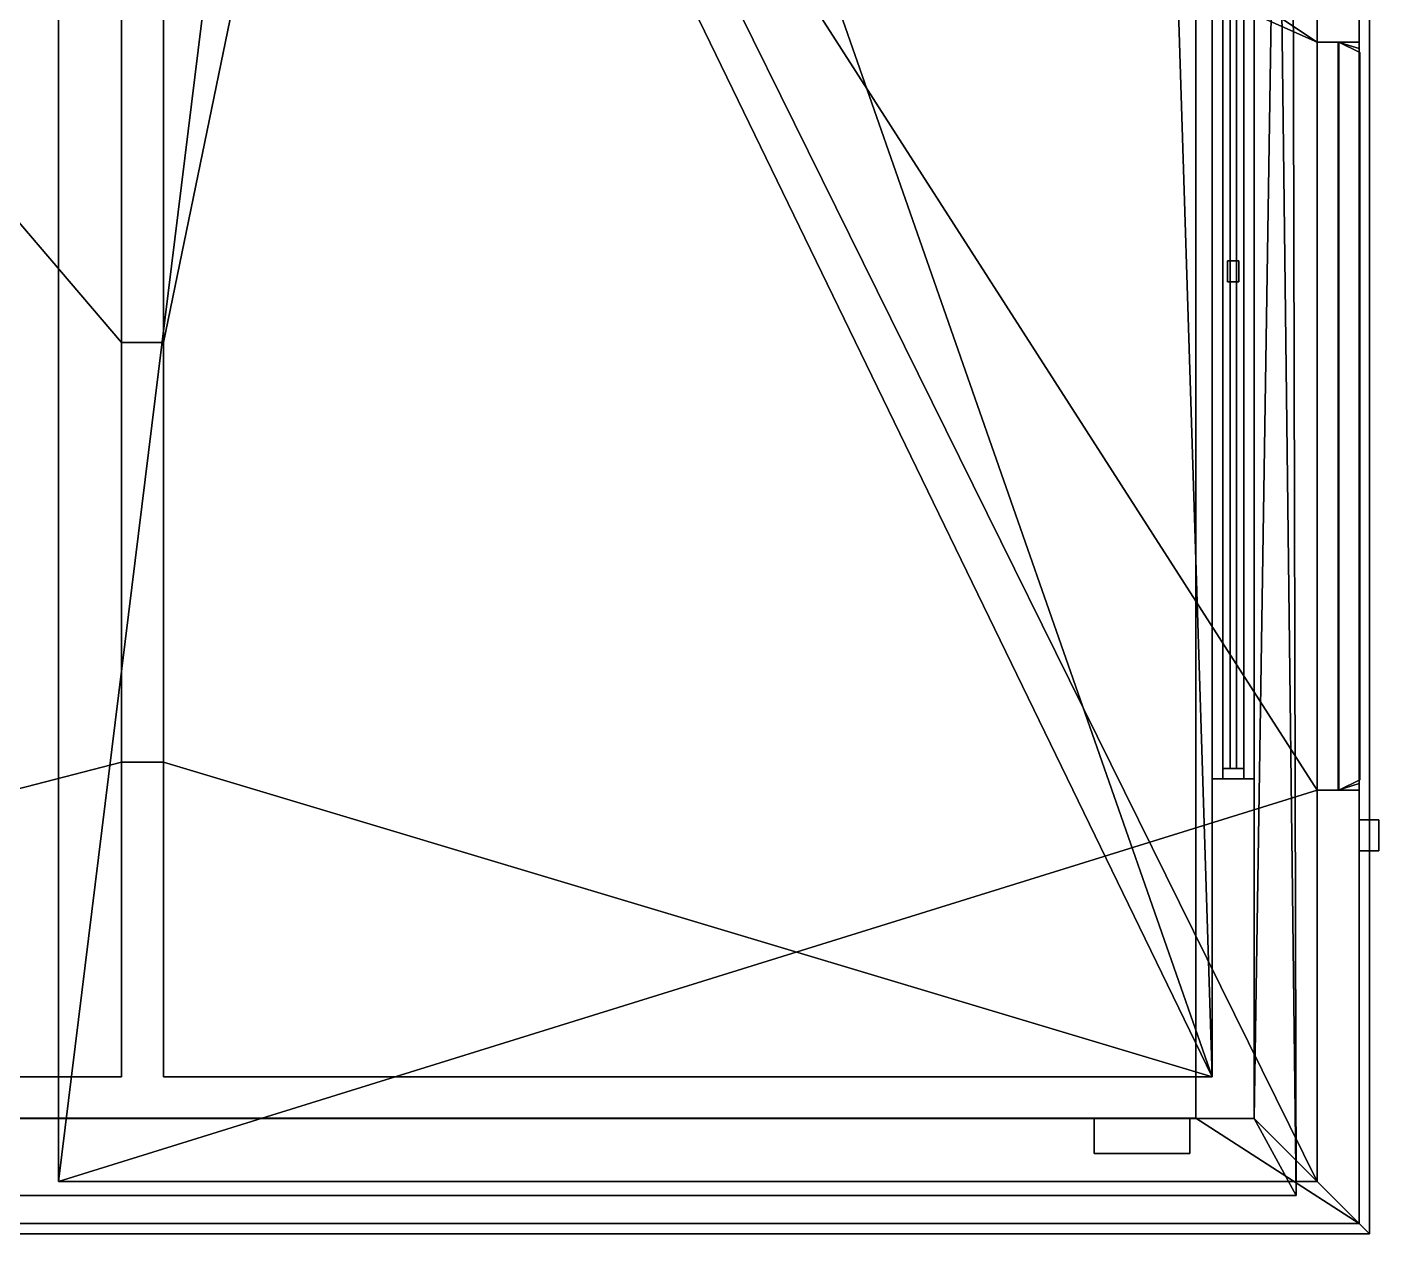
# Model space of a CAD drawing. Extents: x -7.1 to 5.5, y -11 to 12.
# Drawn here: x -0.96 to 5.48, y -11.05 to -5.3 of the extents above; entities that cross this region are included whole.
import ezdxf

# ---------------------------------------------------------------- set-up
doc = ezdxf.new("R2010")
doc.units = 0

msp = doc.modelspace()

# ---------------------------------------------------------------- linework, layer by layer
for points in [[(4.89, 7.2, 0.0953), (4.89, 5.7, 0.0953), (5.09, -10.8667, 0.0953), (5.04, 10.1, 0.0953)], [(5.09, -10.8667, 0.0953), (5.09, -10.8667, -0.0047), (5.04, 10.1, -0.0047), (5.04, 10.1, 0.0953)], [(4.89, 7.2, 3.0953), (4.89, 9.9, 3.2953), (4.89, -10.5, 3.2953), (4.89, 5.7, 3.0953)], [(4.89, 9.9, 3.2953), (5.14, 7.7, 3.2953), (5.14, 5.7, 3.2953), (4.89, -10.5, 3.2953)], [(5.39, 5.7, 33.5698), (5.44, 5.75, 33.5698), (5.44, -11.05, 33.5698), (5.39, -11, 33.5698)], [(5.39, -11, 33.7), (5.44, -11.05, 33.7), (5.44, 5.75, 33.7), (5.39, 5.7, 33.7)], [(5.44, 5.75, 33.5698), (5.44, 5.75, 33.7), (5.44, -11.05, 33.7), (5.44, -11.05, 33.5698)], [(5.39, -11, 33.8262), (5.39, 5.7, 33.8262), (4.6118, 5.1986, 33.8262), (4.6118, -10.4986, 33.8262)], [(4.89, 5.7, 3.0953), (4.89, -10.5, 3.2953), (4.89, -8.88, 2.8703), (4.89, 5.13, 2.8703)], [(4.89, -10.5, 3.2953), (5.14, 5.7, 3.2953), (5.39, 5.7, 3.2953), (5.39, -11, 3.2953)], [(4.89, -10.5, 0.0953), (4.89, 5.7, 0.0953), (4.89, 5.13, 0.4203), (4.89, -8.88, 0.4203)], [(4.89, 5.7, 0.0953), (4.89, -10.5, 0.0953), (5.09, -10.8667, 0.0953)], [(5.39, 5.7, 3.2953), (5.39, 5.7, 3.4953), (5.39, -11, 3.4953), (5.39, -11, 3.2953)], [(5.39, 5.7, 32.2953), (5.39, 5.7, 33.8262), (5.39, -11, 33.8262), (5.39, -11, 32.2953)], [(4.69, -10.3, 3.0953), (1.09, 0, 3.0953), (4.69, 5.5, 3.0953)], [(4.69, -10.3, 0.0953), (4.19, 5.5, 0.0953), (1.09, 0, 0.0953)], [(4.69, -10.3, 0.0953), (4.69, 5.5, 0.0953), (4.19, 5.5, 0.0953)], [(4.69, -10.3, 3.0953), (4.69, 5.5, 3.0953), (4.69, 5.13, 2.8703), (4.69, -8.88, 2.8703)], [(4.69, -10.3, 0.0953), (4.69, -8.88, 0.4203), (4.69, 5.13, 0.4203), (4.69, 5.5, 0.0953)], [(-6.2318, -10.4986, 34.2762), (4.6118, -10.4986, 34.2762), (4.6118, 5.1986, 34.2762), (-6.2318, 5.1986, 34.2762)], [(4.6118, 5.1986, 33.8262), (4.6118, 5.1986, 34.2762), (4.6118, -10.4986, 34.2762), (4.6118, -10.4986, 33.8262)], [(4.89, -8.88, 2.8703), (4.69, -8.88, 2.8703), (4.69, 5.13, 2.8703), (4.89, 5.13, 2.8703)], [(4.89, -8.88, 0.4203), (4.89, 5.13, 0.4203), (4.69, 5.13, 0.4203), (4.69, -8.88, 0.4203)], [(4.74, 5.13, 2.8703), (4.74, 5.08, 2.8203), (4.74, -8.83, 2.8203), (4.74, -8.88, 2.8703)], [(4.74, -8.88, 0.4203), (4.74, -8.83, 0.4703), (4.74, 5.08, 0.4703), (4.74, 5.13, 0.4203)], [(4.84, -8.88, 2.8703), (4.84, -8.83, 2.8203), (4.84, 5.08, 2.8203), (4.84, 5.13, 2.8703)], [(4.84, 5.13, 0.4203), (4.84, 5.08, 0.4703), (4.84, -8.83, 0.4703), (4.84, -8.88, 0.4203)], [(4.74, 5.08, 0.4703), (4.74, -8.83, 0.4703), (4.84, -8.83, 0.4703), (4.84, 5.08, 0.4703)], [(4.84, -8.83, 2.8203), (4.74, -8.83, 2.8203), (4.74, 5.08, 2.8203), (4.84, 5.08, 2.8203)], [(4.775, -8.83, 0.4703), (4.775, -8.83, 2.8203), (4.775, 5.08, 2.8203), (4.775, 5.08, 0.4703)], [(4.805, -8.83, 0.4703), (4.775, -8.83, 0.4703), (4.775, 5.08, 0.4703), (4.805, 5.08, 0.4703)], [(4.805, -8.83, 2.8203), (4.805, 5.08, 2.8203), (4.775, 5.08, 2.8203), (4.775, -8.83, 2.8203)], [(4.805, 5.08, 0.4703), (4.805, 5.08, 2.8203), (4.805, -8.83, 2.8203), (4.805, -8.83, 0.4703)], [(5.39, 1.45, 3.4953), (5.39, -0.5882, 4.3173), (5.39, -1.7784, 4.3173), (5.39, -5.3667, 3.4953)], [(5.39, -5.3667, 7.0953), (5.39, -1.7784, 5.6732), (5.39, -0.5882, 5.6732), (5.39, 1.45, 7.0953)], [(5.39, 1.45, 7.0953), (5.39, -0.5882, 7.9173), (5.39, -1.7784, 7.9173), (5.39, -5.3667, 7.0953)], [(5.39, -5.3667, 10.6953), (5.39, -1.7784, 9.2733), (5.39, -0.5882, 9.2733), (5.39, 1.45, 10.6953)], [(5.39, 1.45, 10.6953), (5.39, -0.5882, 11.5173), (5.39, -1.7784, 11.5173), (5.39, -5.3667, 10.6953)], [(5.39, -5.3667, 14.2953), (5.39, -1.7784, 12.8733), (5.39, -0.5882, 12.8733), (5.39, 1.45, 14.2953)], [(5.39, 1.45, 14.2953), (5.39, -0.5882, 15.1173), (5.39, -1.7784, 15.1173), (5.39, -5.3667, 14.2953)], [(5.39, -5.3667, 17.8953), (5.39, -1.7784, 16.4733), (5.39, -0.5882, 16.4733), (5.39, 1.45, 17.8953)], [(5.39, 1.45, 17.8953), (5.39, -0.5882, 18.7173), (5.39, -1.7784, 18.7173), (5.39, -5.3667, 17.8953)], [(5.39, -5.3667, 21.4953), (5.39, -1.7784, 20.0733), (5.39, -0.5882, 20.0733), (5.39, 1.45, 21.4953)], [(5.39, 1.45, 21.4953), (5.39, -0.5882, 22.3173), (5.39, -1.7784, 22.3173), (5.39, -5.3667, 21.4953)], [(5.39, -5.3667, 25.0953), (5.39, -1.7784, 23.6733), (5.39, -0.5882, 23.6733), (5.39, 1.45, 25.0953)], [(5.39, 1.45, 25.0953), (5.39, -0.5882, 25.9173), (5.39, -1.7784, 25.9173), (5.39, -5.3667, 25.0953)], [(5.39, -5.3667, 28.6953), (5.39, -1.7784, 27.2733), (5.39, -0.5882, 27.2733), (5.39, 1.45, 28.6953)], [(5.39, 1.45, 28.6953), (5.39, -0.5882, 29.5173), (5.39, -1.7784, 29.5173), (5.3905, -5.3667, 28.6953)], [(5.39, -5.3667, 32.2953), (5.39, -1.7784, 30.8733), (5.39, -0.5882, 30.8733), (5.39, 1.45, 32.2953)], [(-6.31, -10.3, 3.0953), (-6.31, 0, 3.0953), (-0.51, 0, 3.0953), (-0.51, -10.3, 3.0953)], [(-6.31, -10.3, 0.0953), (-0.51, -8.8, 0.0953), (-0.51, -6.8, 0.0953), (-6.31, 0, 0.0953)], [(-6.31, 0, 0.0953), (-0.51, -6.8, 0.0953), (-0.51, 0, 0.0953)], [(-0.51, 0, 3.0953), (-0.51, -6.8, 2.0953), (-0.51, -8.8, 2.0953), (-0.51, -10.3, 3.0953)], [(-0.51, -6.8, 0.0953), (-0.51, -6.8, 2.0953), (-0.51, 0, 0.0953)], [(-0.51, -6.8, 2.0953), (-0.51, 0, 3.0953), (-0.51, 0, 0.0953)], [(4.69, -10.3, 3.0953), (-0.31, 0, 3.0953), (1.09, 0, 3.0953)], [(4.69, -10.3, 3.0953), (-0.31, -10.3, 3.0953), (-0.31, 0, 3.0953)], [(-0.31, -6.8, 0.0953), (-0.31, -8.8, 0.0953), (4.69, -10.3, 0.0953), (1.09, 0, 0.0953)], [(-0.31, 0, 0.0953), (-0.31, -6.8, 0.0953), (1.09, 0, 0.0953)], [(-0.31, 0, 3.0953), (-0.31, -6.8, 2.0953), (-0.31, -6.8, 0.0953), (-0.31, 0, 0.0953)], [(-0.31, 0, 3.0953), (-0.31, -10.3, 3.0953), (-0.31, -8.8, 2.0953), (-0.31, -6.8, 2.0953)], [(5.39, -5.3667, 3.4953), (5.39, -1.7784, 4.3173), (5.39, -1.7784, 5.6732), (5.39, -5.3667, 7.0953)], [(5.39, -5.3667, 7.0953), (5.39, -1.7784, 7.9173), (5.39, -1.7784, 9.2733), (5.39, -5.3667, 10.6953)], [(5.39, -5.3667, 10.6953), (5.39, -1.7784, 11.5173), (5.39, -1.7784, 12.8733), (5.39, -5.3667, 14.2953)], [(5.39, -5.3667, 14.2953), (5.39, -1.7784, 15.1173), (5.39, -1.7784, 16.4733), (5.39, -5.3667, 17.8953)], [(5.39, -5.3667, 17.8953), (5.39, -1.7784, 18.7173), (5.39, -1.7784, 20.0733), (5.39, -5.3667, 21.4953)], [(5.39, -5.3667, 21.4953), (5.39, -1.7784, 22.3173), (5.39, -1.7784, 23.6733), (5.39, -5.3667, 25.0953)], [(5.39, -5.3667, 25.0953), (5.39, -1.7784, 25.9173), (5.39, -1.7784, 27.2733), (5.39, -5.3667, 28.6953)], [(5.3905, -5.3667, 28.6953), (5.39, -1.7784, 29.5173), (5.39, -1.7784, 30.8733), (5.39, -5.3667, 32.2953)], [(1.19, -2.7, 3.4953), (0.19, -2.7, 3.4953), (-0.81, -10.8, 3.4953), (5.19, -10.8, 3.4953)], [(0.19, -2.7, 3.4953), (-0.81, -2.7, 3.4953), (-0.81, -10.8, 3.4953)], [(-0.81, -10.8, 6.8953), (-0.81, -10.8, 3.4953), (-0.81, -2.7, 3.4953), (-0.81, -2.7, 6.8953)], [(5.19, -5.3667, 6.8953), (5.19, -8.9333, 6.8953), (-0.81, -10.8, 6.8953), (-0.81, -2.7, 6.8953)], [(5.19, -2.7, 6.8953), (5.19, -5.3667, 6.8953), (-0.81, -2.7, 6.8953)], [(1.19, -2.7, 7.0953), (0.19, -2.7, 7.0953), (-0.81, -10.8, 7.0953), (5.19, -10.8, 7.0953)], [(0.19, -2.7, 7.0953), (-0.81, -2.7, 7.0953), (-0.81, -10.8, 7.0953)], [(-0.81, -10.8, 10.4953), (-0.81, -10.8, 7.0953), (-0.81, -2.7, 7.0953), (-0.81, -2.7, 10.4953)], [(5.19, -5.3667, 10.4953), (5.19, -8.9333, 10.4953), (-0.81, -10.8, 10.4953), (-0.81, -2.7, 10.4953)], [(5.19, -2.7, 10.4953), (5.19, -5.3667, 10.4953), (-0.81, -2.7, 10.4953)], [(1.19, -2.7, 10.6953), (0.19, -2.7, 10.6953), (-0.81, -10.8, 10.6953), (5.19, -10.8, 10.6953)], [(0.19, -2.7, 10.6953), (-0.81, -2.7, 10.6953), (-0.81, -10.8, 10.6953)], [(-0.81, -10.8, 14.0953), (-0.81, -10.8, 10.6953), (-0.81, -2.7, 10.6953), (-0.81, -2.7, 14.0953)], [(5.19, -5.3667, 14.0953), (5.19, -8.9333, 14.0953), (-0.81, -10.8, 14.0953), (-0.81, -2.7, 14.0953)], [(5.19, -2.7, 14.0953), (5.19, -5.3667, 14.0953), (-0.81, -2.7, 14.0953)], [(1.19, -2.7, 14.2953), (0.19, -2.7, 14.2953), (-0.81, -10.8, 14.2953), (5.19, -10.8, 14.2953)], [(0.19, -2.7, 14.2953), (-0.81, -2.7, 14.2953), (-0.81, -10.8, 14.2953)], [(-0.81, -10.8, 17.6953), (-0.81, -10.8, 14.2953), (-0.81, -2.7, 14.2953), (-0.81, -2.7, 17.6953)], [(5.19, -5.3667, 17.6953), (5.19, -8.9333, 17.6953), (-0.81, -10.8, 17.6953), (-0.81, -2.7, 17.6953)], [(5.19, -2.7, 17.6953), (5.19, -5.3667, 17.6953), (-0.81, -2.7, 17.6953)], [(1.19, -2.7, 17.8953), (0.19, -2.7, 17.8953), (-0.81, -10.8, 17.8953), (5.19, -10.8, 17.8953)], [(0.19, -2.7, 17.8953), (-0.81, -2.7, 17.8953), (-0.81, -10.8, 17.8953)], [(-0.81, -10.8, 21.2953), (-0.81, -10.8, 17.8953), (-0.81, -2.7, 17.8953), (-0.81, -2.7, 21.2953)], [(5.19, -5.3667, 21.2953), (5.19, -8.9333, 21.2953), (-0.81, -10.8, 21.2953), (-0.81, -2.7, 21.2953)], [(5.19, -2.7, 21.2953), (5.19, -5.3667, 21.2953), (-0.81, -2.7, 21.2953)], [(1.19, -2.7, 21.4953), (0.19, -2.7, 21.4953), (-0.81, -10.8, 21.4953), (5.19, -10.8, 21.4953)], [(0.19, -2.7, 21.4953), (-0.81, -2.7, 21.4953), (-0.81, -10.8, 21.4953)], [(-0.81, -10.8, 24.8953), (-0.81, -10.8, 21.4953), (-0.81, -2.7, 21.4953), (-0.81, -2.7, 24.8953)], [(5.19, -5.3667, 24.8953), (5.19, -8.9333, 24.8953), (-0.81, -10.8, 24.8953), (-0.81, -2.7, 24.8953)], [(5.19, -2.7, 24.8953), (5.19, -5.3667, 24.8953), (-0.81, -2.7, 24.8953)], [(1.19, -2.7, 25.0953), (0.19, -2.7, 25.0953), (-0.81, -10.8, 25.0953), (5.19, -10.8, 25.0953)], [(0.19, -2.7, 25.0953), (-0.81, -2.7, 25.0953), (-0.81, -10.8, 25.0953)], [(-0.81, -10.8, 28.4953), (-0.81, -10.8, 25.0953), (-0.81, -2.7, 25.0953), (-0.81, -2.7, 28.4953)], [(5.19, -5.3667, 28.4953), (5.19, -8.9333, 28.4953), (-0.81, -10.8, 28.4953), (-0.81, -2.7, 28.4953)], [(5.19, -2.7, 28.4953), (5.19, -5.3667, 28.4953), (-0.81, -2.7, 28.4953)], [(1.19, -2.7, 28.6953), (0.19, -2.7, 28.6953), (-0.81, -10.8, 28.6953), (5.19, -10.8, 28.6953)], [(0.19, -2.7, 28.6953), (-0.81, -2.7, 28.6953), (-0.81, -10.8, 28.6953)], [(-0.81, -10.8, 32.0953), (-0.81, -10.8, 28.6953), (-0.81, -2.7, 28.6953), (-0.81, -2.7, 32.0953)], [(5.19, -5.3667, 32.0953), (5.19, -8.9333, 32.0953), (-0.81, -10.8, 32.0953), (-0.81, -2.7, 32.0953)], [(5.19, -2.7, 32.0953), (5.19, -5.3667, 32.0953), (-0.81, -2.7, 32.0953)], [(5.19, -10.8, 3.4953), (5.19, -8.9333, 3.4953), (1.19, -2.7, 3.4953)], [(5.19, -8.9333, 3.4953), (5.19, -5.3667, 3.4953), (1.19, -2.7, 3.4953)], [(5.19, -5.3667, 3.4953), (5.19, -2.7, 3.4953), (1.19, -2.7, 3.4953)], [(5.19, -10.8, 7.0953), (5.19, -8.9333, 7.0953), (1.19, -2.7, 7.0953)], [(5.19, -8.9333, 7.0953), (5.19, -5.3667, 7.0953), (1.19, -2.7, 7.0953)], [(5.19, -5.3667, 7.0953), (5.19, -2.7, 7.0953), (1.19, -2.7, 7.0953)], [(5.19, -10.8, 10.6953), (5.19, -8.9333, 10.6953), (1.19, -2.7, 10.6953)], [(5.19, -8.9333, 10.6953), (5.19, -5.3667, 10.6953), (1.19, -2.7, 10.6953)], [(5.19, -5.3667, 10.6953), (5.19, -2.7, 10.6953), (1.19, -2.7, 10.6953)], [(5.19, -10.8, 14.2953), (5.19, -8.9333, 14.2953), (1.19, -2.7, 14.2953)], [(5.19, -8.9333, 14.2953), (5.19, -5.3667, 14.2953), (1.19, -2.7, 14.2953)], [(5.19, -5.3667, 14.2953), (5.19, -2.7, 14.2953), (1.19, -2.7, 14.2953)], [(5.19, -10.8, 17.8953), (5.19, -8.9333, 17.8953), (1.19, -2.7, 17.8953)], [(5.19, -8.9333, 17.8953), (5.19, -5.3667, 17.8953), (1.19, -2.7, 17.8953)], [(5.19, -5.3667, 17.8953), (5.19, -2.7, 17.8953), (1.19, -2.7, 17.8953)], [(5.19, -10.8, 21.4953), (5.19, -8.9333, 21.4953), (1.19, -2.7, 21.4953)], [(5.19, -8.9333, 21.4953), (5.19, -5.3667, 21.4953), (1.19, -2.7, 21.4953)], [(5.19, -5.3667, 21.4953), (5.19, -2.7, 21.4953), (1.19, -2.7, 21.4953)], [(5.19, -10.8, 25.0953), (5.19, -8.9333, 25.0953), (1.19, -2.7, 25.0953)], [(5.19, -8.9333, 25.0953), (5.19, -5.3667, 25.0953), (1.19, -2.7, 25.0953)], [(5.19, -5.3667, 25.0953), (5.19, -2.7, 25.0953), (1.19, -2.7, 25.0953)], [(5.19, -10.8, 28.6953), (5.19, -8.9333, 28.6953), (1.19, -2.7, 28.6953)], [(5.19, -8.9333, 28.6953), (5.19, -5.3667, 28.6953), (1.19, -2.7, 28.6953)], [(5.19, -5.3667, 28.6953), (5.19, -2.7, 28.6953), (1.19, -2.7, 28.6953)], [(5.19, -5.3667, 6.8953), (5.19, -2.7, 6.8953), (5.19, -2.7, 3.4953), (5.19, -5.3667, 3.4953)], [(5.19, -5.3667, 10.4953), (5.19, -2.7, 10.4953), (5.19, -2.7, 7.0953), (5.19, -5.3667, 7.0953)], [(5.19, -5.3667, 14.0953), (5.19, -2.7, 14.0953), (5.19, -2.7, 10.6953), (5.19, -5.3667, 10.6953)], [(5.19, -5.3667, 17.6953), (5.19, -2.7, 17.6953), (5.19, -2.7, 14.2953), (5.19, -5.3667, 14.2953)], [(5.19, -5.3667, 21.2953), (5.19, -2.7, 21.2953), (5.19, -2.7, 17.8953), (5.19, -5.3667, 17.8953)], [(5.19, -5.3667, 24.8953), (5.19, -2.7, 24.8953), (5.19, -2.7, 21.4953), (5.19, -5.3667, 21.4953)], [(5.19, -5.3667, 28.4953), (5.19, -2.7, 28.4953), (5.19, -2.7, 25.0953), (5.19, -5.3667, 25.0953)], [(5.19, -5.3667, 32.0953), (5.19, -2.7, 32.0953), (5.19, -2.7, 28.6953), (5.19, -5.3667, 28.6953)], [(5.19, -8.9333, 6.8953), (5.19, -5.3667, 6.8953), (5.29, -5.3667, 6.8953), (5.29, -8.9333, 6.8953)], [(5.29, -8.9333, 7.0953), (5.29, -5.3667, 7.0953), (5.19, -5.3667, 7.0953), (5.19, -8.9333, 7.0953)], [(5.29, -5.3667, 6.8953), (5.19, -5.3667, 6.8953), (5.19, -5.3667, 3.4953)], [(5.29, -5.3667, 6.8953), (5.19, -5.3667, 3.4953), (5.29, -5.3667, 3.4953)], [(5.19, -5.3667, 3.4953), (5.19, -8.9333, 3.4953), (5.29, -8.9333, 3.4953), (5.29, -5.3667, 3.4953)], [(5.19, -8.9333, 10.4953), (5.19, -5.3667, 10.4953), (5.29, -5.3667, 10.4953), (5.29, -8.9333, 10.4953)], [(5.29, -8.9333, 10.6953), (5.29, -5.3667, 10.6953), (5.19, -5.3667, 10.6953), (5.19, -8.9333, 10.6953)], [(5.29, -5.3667, 10.4953), (5.19, -5.3667, 10.4953), (5.19, -5.3667, 7.0953)], [(5.29, -5.3667, 10.4953), (5.19, -5.3667, 7.0953), (5.29, -5.3667, 7.0953)], [(5.19, -5.3667, 7.0953), (5.19, -8.9333, 7.0953), (5.29, -8.9333, 7.0953), (5.29, -5.3667, 7.0953)], [(5.19, -8.9333, 14.0953), (5.19, -5.3667, 14.0953), (5.29, -5.3667, 14.0953), (5.29, -8.9333, 14.0953)], [(5.29, -8.9333, 14.2953), (5.29, -5.3667, 14.2953), (5.19, -5.3667, 14.2953), (5.19, -8.9333, 14.2953)], [(5.29, -5.3667, 14.0953), (5.19, -5.3667, 14.0953), (5.19, -5.3667, 10.6953)], [(5.29, -5.3667, 14.0953), (5.19, -5.3667, 10.6953), (5.29, -5.3667, 10.6953)], [(5.19, -5.3667, 10.6953), (5.19, -8.9333, 10.6953), (5.29, -8.9333, 10.6953), (5.29, -5.3667, 10.6953)], [(5.19, -8.9333, 17.6953), (5.19, -5.3667, 17.6953), (5.29, -5.3667, 17.6953), (5.29, -8.9333, 17.6953)], [(5.29, -8.9333, 17.8953), (5.29, -5.3667, 17.8953), (5.19, -5.3667, 17.8953), (5.19, -8.9333, 17.8953)], [(5.29, -5.3667, 17.6953), (5.19, -5.3667, 17.6953), (5.19, -5.3667, 14.2953)], [(5.29, -5.3667, 17.6953), (5.19, -5.3667, 14.2953), (5.29, -5.3667, 14.2953)], [(5.19, -5.3667, 14.2953), (5.19, -8.9333, 14.2953), (5.29, -8.9333, 14.2953), (5.29, -5.3667, 14.2953)], [(5.19, -8.9333, 21.2953), (5.19, -5.3667, 21.2953), (5.29, -5.3667, 21.2953), (5.29, -8.9333, 21.2953)], [(5.29, -8.9333, 21.4953), (5.29, -5.3667, 21.4953), (5.19, -5.3667, 21.4953), (5.19, -8.9333, 21.4953)], [(5.29, -5.3667, 21.2953), (5.19, -5.3667, 21.2953), (5.19, -5.3667, 17.8953)], [(5.29, -5.3667, 21.2953), (5.19, -5.3667, 17.8953), (5.29, -5.3667, 17.8953)], [(5.19, -5.3667, 17.8953), (5.19, -8.9333, 17.8953), (5.29, -8.9333, 17.8953), (5.29, -5.3667, 17.8953)], [(5.19, -8.9333, 24.8953), (5.19, -5.3667, 24.8953), (5.29, -5.3667, 24.8953), (5.29, -8.9333, 24.8953)], [(5.29, -8.9333, 25.0953), (5.29, -5.3667, 25.0953), (5.19, -5.3667, 25.0953), (5.19, -8.9333, 25.0953)], [(5.29, -5.3667, 24.8953), (5.19, -5.3667, 24.8953), (5.19, -5.3667, 21.4953)], [(5.29, -5.3667, 24.8953), (5.19, -5.3667, 21.4953), (5.29, -5.3667, 21.4953)], [(5.19, -5.3667, 21.4953), (5.19, -8.9333, 21.4953), (5.29, -8.9333, 21.4953), (5.29, -5.3667, 21.4953)], [(5.19, -8.9333, 28.4953), (5.19, -5.3667, 28.4953), (5.29, -5.3667, 28.4953), (5.29, -8.9333, 28.4953)], [(5.29, -8.9333, 28.6953), (5.29, -5.3667, 28.6953), (5.19, -5.3667, 28.6953), (5.19, -8.9333, 28.6953)], [(5.29, -5.3667, 28.4953), (5.19, -5.3667, 28.4953), (5.19, -5.3667, 25.0953)], [(5.29, -5.3667, 28.4953), (5.19, -5.3667, 25.0953), (5.29, -5.3667, 25.0953)], [(5.19, -5.3667, 25.0953), (5.19, -8.9333, 25.0953), (5.29, -8.9333, 25.0953), (5.29, -5.3667, 25.0953)], [(5.19, -8.9333, 32.0953), (5.19, -5.3667, 32.0953), (5.29, -5.3667, 32.0953), (5.29, -8.9333, 32.0953)], [(5.29, -8.9333, 32.2953), (5.29, -5.3667, 32.2953), (5.19, -5.3667, 32.2953), (5.19, -8.9333, 32.2953)], [(5.3905, -5.3667, 28.6953), (5.29, -5.3667, 32.0953), (5.19, -5.3667, 32.0953), (5.19, -5.3667, 28.6953)], [(5.19, -5.3667, 32.2955), (5.19, -8.9333, 32.2955), (5.3905, -8.9333, 32.2955), (5.3905, -5.3667, 32.2955)], [(5.29, -5.3667, 6.8953), (5.29, -5.3667, 7.0953), (5.29, -8.9333, 7.0953), (5.29, -8.9333, 6.8953)], [(5.29, -5.3667, 3.4953), (5.39, -5.3667, 3.4953), (5.29, -5.3667, 6.8953)], [(5.29, -5.3667, 7.0953), (5.29, -5.3667, 6.8953), (5.39, -5.3667, 3.4953), (5.39, -5.3667, 7.0953)], [(5.29, -5.3667, 10.4953), (5.29, -5.3667, 10.6953), (5.29, -8.9333, 10.6953), (5.29, -8.9333, 10.4953)], [(5.29, -5.3667, 7.0953), (5.39, -5.3667, 7.0953), (5.29, -5.3667, 10.4953)], [(5.29, -5.3667, 10.6953), (5.29, -5.3667, 10.4953), (5.39, -5.3667, 7.0953), (5.39, -5.3667, 10.6953)], [(5.29, -5.3667, 14.0953), (5.29, -5.3667, 14.2953), (5.29, -8.9333, 14.2953), (5.29, -8.9333, 14.0953)], [(5.29, -5.3667, 10.6953), (5.39, -5.3667, 10.6953), (5.29, -5.3667, 14.0953)], [(5.29, -5.3667, 14.2953), (5.29, -5.3667, 14.0953), (5.39, -5.3667, 10.6953), (5.39, -5.3667, 14.2953)], [(5.29, -5.3667, 17.6953), (5.29, -5.3667, 17.8953), (5.29, -8.9333, 17.8953), (5.29, -8.9333, 17.6953)], [(5.29, -5.3667, 14.2953), (5.39, -5.3667, 14.2953), (5.29, -5.3667, 17.6953)], [(5.29, -5.3667, 17.8953), (5.29, -5.3667, 17.6953), (5.39, -5.3667, 14.2953), (5.39, -5.3667, 17.8953)], [(5.29, -5.3667, 21.2953), (5.29, -5.3667, 21.4953), (5.29, -8.9333, 21.4953), (5.29, -8.9333, 21.2953)], [(5.29, -5.3667, 17.8953), (5.39, -5.3667, 17.8953), (5.29, -5.3667, 21.2953)], [(5.29, -5.3667, 21.4953), (5.29, -5.3667, 21.2953), (5.39, -5.3667, 17.8953), (5.39, -5.3667, 21.4953)], [(5.29, -5.3667, 24.8953), (5.29, -5.3667, 25.0953), (5.29, -8.9333, 25.0953), (5.29, -8.9333, 24.8953)], [(5.29, -5.3667, 21.4953), (5.39, -5.3667, 21.4953), (5.29, -5.3667, 24.8953)], [(5.29, -5.3667, 25.0953), (5.29, -5.3667, 24.8953), (5.39, -5.3667, 21.4953), (5.39, -5.3667, 25.0953)], [(5.29, -5.3667, 28.4953), (5.29, -5.3667, 28.6953), (5.29, -8.9333, 28.6953), (5.29, -8.9333, 28.4953)], [(5.29, -5.3667, 25.0953), (5.39, -5.3667, 25.0953), (5.29, -5.3667, 28.4953)], [(5.29, -5.3667, 28.6953), (5.29, -5.3667, 28.4953), (5.39, -5.3667, 25.0953), (5.39, -5.3667, 28.6953)], [(5.29, -5.3667, 32.0953), (5.29, -5.3667, 32.2953), (5.29, -8.9333, 32.2953), (5.29, -8.9333, 32.0953)], [(5.29, -5.3667, 32.2953), (5.29, -5.3667, 32.0953), (5.3905, -5.3667, 28.6953), (5.39, -5.3667, 32.2953)], [(5.2905, -8.9333, 32.2424), (5.2905, -5.3667, 32.2424), (5.2905, -5.3667, 28.6953), (5.2905, -8.9333, 28.6953)], [(5.3905, -8.9023, 32.1924), (5.3905, -5.3977, 32.1924), (5.2905, -5.3667, 32.2424), (5.2905, -8.9333, 32.2424)], [(5.3905, -5.3977, 28.726), (5.3905, -8.9023, 28.726), (5.2905, -8.9333, 28.6953), (5.2905, -5.3667, 28.6953)], [(5.3905, -5.3977, 32.1924), (5.3905, -5.3977, 28.726), (5.2905, -5.3667, 28.6953), (5.2905, -5.3667, 32.2424)], [(5.294, -8.9333, 7.0424), (5.294, -5.3667, 7.0424), (5.294, -5.3667, 3.4953), (5.294, -8.9333, 3.4953)], [(5.394, -8.8839, 6.9924), (5.394, -5.4161, 6.9924), (5.294, -5.3667, 7.0424), (5.294, -8.9333, 7.0424)], [(5.394, -5.4161, 3.5313), (5.394, -8.8839, 3.5313), (5.294, -8.9333, 3.4953), (5.294, -5.3667, 3.4953)], [(5.394, -5.4161, 6.9924), (5.394, -5.4161, 3.5313), (5.294, -5.3667, 3.4953), (5.294, -5.3667, 7.0424)], [(5.294, -8.9333, 10.6424), (5.294, -5.3667, 10.6424), (5.294, -5.3667, 7.0953), (5.294, -8.9333, 7.0953)], [(5.394, -8.8839, 10.5924), (5.394, -5.4161, 10.5924), (5.294, -5.3667, 10.6424), (5.294, -8.9333, 10.6424)], [(5.394, -5.4161, 7.1313), (5.394, -8.8839, 7.1313), (5.294, -8.9333, 7.0953), (5.294, -5.3667, 7.0953)], [(5.394, -5.4161, 10.5924), (5.394, -5.4161, 7.1313), (5.294, -5.3667, 7.0953), (5.294, -5.3667, 10.6424)], [(5.294, -8.9333, 14.2424), (5.294, -5.3667, 14.2424), (5.294, -5.3667, 10.6953), (5.294, -8.9333, 10.6953)], [(5.394, -8.8839, 14.1924), (5.394, -5.4161, 14.1924), (5.294, -5.3667, 14.2424), (5.294, -8.9333, 14.2424)], [(5.394, -5.4161, 10.7313), (5.394, -8.8839, 10.7313), (5.294, -8.9333, 10.6953), (5.294, -5.3667, 10.6953)], [(5.394, -5.4161, 14.1924), (5.394, -5.4161, 10.7313), (5.294, -5.3667, 10.6953), (5.294, -5.3667, 14.2424)], [(5.294, -8.9333, 17.8424), (5.294, -5.3667, 17.8424), (5.294, -5.3667, 14.2953), (5.294, -8.9333, 14.2953)], [(5.394, -8.8839, 17.7924), (5.394, -5.4161, 17.7924), (5.294, -5.3667, 17.8424), (5.294, -8.9333, 17.8424)], [(5.394, -5.4161, 14.3313), (5.394, -8.8839, 14.3313), (5.294, -8.9333, 14.2953), (5.294, -5.3667, 14.2953)], [(5.394, -5.4161, 17.7924), (5.394, -5.4161, 14.3313), (5.294, -5.3667, 14.2953), (5.294, -5.3667, 17.8424)], [(5.294, -8.9333, 21.4424), (5.294, -5.3667, 21.4424), (5.294, -5.3667, 17.8953), (5.294, -8.9333, 17.8953)], [(5.394, -8.8839, 21.3924), (5.394, -5.4161, 21.3924), (5.294, -5.3667, 21.4424), (5.294, -8.9333, 21.4424)], [(5.394, -5.4161, 17.9313), (5.394, -8.8839, 17.9313), (5.294, -8.9333, 17.8953), (5.294, -5.3667, 17.8953)], [(5.394, -5.4161, 21.3924), (5.394, -5.4161, 17.9313), (5.294, -5.3667, 17.8953), (5.294, -5.3667, 21.4424)], [(5.294, -8.9333, 25.0424), (5.294, -5.3667, 25.0424), (5.294, -5.3667, 21.4953), (5.294, -8.9333, 21.4953)], [(5.394, -8.8839, 24.9924), (5.394, -5.4161, 24.9924), (5.294, -5.3667, 25.0424), (5.294, -8.9333, 25.0424)], [(5.394, -5.4161, 21.5313), (5.394, -8.8839, 21.5313), (5.294, -8.9333, 21.4953), (5.294, -5.3667, 21.4953)], [(5.394, -5.4161, 24.9924), (5.394, -5.4161, 21.5313), (5.294, -5.3667, 21.4953), (5.294, -5.3667, 25.0424)], [(5.294, -8.9333, 28.6424), (5.294, -5.3667, 28.6424), (5.294, -5.3667, 25.0953), (5.294, -8.9333, 25.0953)], [(5.394, -8.8839, 28.5924), (5.394, -5.4161, 28.5924), (5.294, -5.3667, 28.6424), (5.294, -8.9333, 28.6424)], [(5.394, -5.4161, 25.1313), (5.394, -8.8839, 25.1313), (5.294, -8.9333, 25.0953), (5.294, -5.3667, 25.0953)], [(5.394, -5.4161, 28.5924), (5.394, -5.4161, 25.1313), (5.294, -5.3667, 25.0953), (5.294, -5.3667, 28.6424)], [(5.3905, -8.9023, 32.1924), (5.3905, -8.9023, 28.726), (5.3905, -5.3977, 28.726), (5.3905, -5.3977, 32.1924)], [(5.394, -8.8839, 6.9924), (5.394, -8.8839, 3.5313), (5.394, -5.4161, 3.5313), (5.394, -5.4161, 6.9924)], [(5.394, -8.8839, 10.5924), (5.394, -8.8839, 7.1313), (5.394, -5.4161, 7.1313), (5.394, -5.4161, 10.5924)], [(5.394, -8.8839, 14.1924), (5.394, -8.8839, 10.7313), (5.394, -5.4161, 10.7313), (5.394, -5.4161, 14.1924)], [(5.394, -8.8839, 17.7924), (5.394, -8.8839, 14.3313), (5.394, -5.4161, 14.3313), (5.394, -5.4161, 17.7924)], [(5.394, -8.8839, 21.3924), (5.394, -8.8839, 17.9313), (5.394, -5.4161, 17.9313), (5.394, -5.4161, 21.3924)], [(5.394, -8.8839, 24.9924), (5.394, -8.8839, 21.5313), (5.394, -5.4161, 21.5313), (5.394, -5.4161, 24.9924)], [(5.394, -8.8839, 28.5924), (5.394, -8.8839, 25.1313), (5.394, -5.4161, 25.1313), (5.394, -5.4161, 28.5924)], [(4.7625, -6.4099, 2.8203), (4.8174, -6.4099, 2.8203), (4.8174, -6.4099, 0.4703), (4.7625, -6.4099, 0.4703)], [(4.7625, -6.5099, 2.8203), (4.7625, -6.4099, 2.8203), (4.7625, -6.4099, 0.4703), (4.7625, -6.5099, 0.4703)], [(4.8174, -6.5099, 0.4703), (4.8174, -6.4099, 0.4703), (4.8174, -6.4099, 2.8203), (4.8174, -6.5099, 2.8203)], [(4.7625, -6.5099, 2.8203), (4.7625, -6.5099, 0.4703), (4.8174, -6.5099, 0.4703), (4.8174, -6.5099, 2.8203)], [(-0.31, -6.8, 2.0953), (-0.31, -8.8, 2.0953), (-0.51, -8.8, 2.0953), (-0.51, -6.8, 2.0953)], [(-0.31, -6.8, 0.0953), (-0.31, -6.8, 2.0953), (-0.51, -6.8, 2.0953), (-0.51, -6.8, 0.0953)], [(-0.31, -6.8, 0.0953), (-0.51, -6.8, 0.0953), (-0.51, -8.8, 0.0953), (-0.31, -8.8, 0.0953)], [(-6.31, -10.3, 0.0953), (-0.51, -10.3, 0.0953), (-0.51, -8.8, 0.0953)], [(-0.51, -8.8, 0.0953), (-0.51, -8.8, 2.0953), (-0.31, -8.8, 2.0953), (-0.31, -8.8, 0.0953)], [(-0.51, -8.8, 2.0953), (-0.51, -8.8, 0.0953), (-0.51, -10.3, 0.0953)], [(-0.51, -8.8, 2.0953), (-0.51, -10.3, 0.0953), (-0.51, -10.3, 3.0953)], [(4.69, -10.3, 0.0953), (-0.31, -8.8, 0.0953), (-0.31, -10.3, 0.0953)], [(-0.31, -10.3, 3.0953), (-0.31, -10.3, 0.0953), (-0.31, -8.8, 0.0953), (-0.31, -8.8, 2.0953)], [(4.89, -8.88, 0.4203), (4.69, -8.88, 0.4203), (4.69, -8.88, 2.8703), (4.89, -8.88, 2.8703)], [(4.69, -10.3, 0.0953), (4.69, -10.3, 3.0953), (4.69, -8.88, 2.8703), (4.69, -8.88, 0.4203)], [(4.74, -8.83, 0.4703), (4.74, -8.88, 0.4203), (4.74, -8.88, 2.8703), (4.74, -8.83, 2.8203)], [(4.84, -8.83, 0.4703), (4.74, -8.83, 0.4703), (4.74, -8.83, 2.8203), (4.84, -8.83, 2.8203)], [(4.805, -8.83, 0.4703), (4.805, -8.83, 2.8203), (4.775, -8.83, 2.8203), (4.775, -8.83, 0.4703)], [(4.84, -8.88, 0.4203), (4.84, -8.83, 0.4703), (4.84, -8.83, 2.8203), (4.84, -8.88, 2.8703)], [(4.89, -10.5, 3.2953), (4.89, -10.5, 0.0953), (4.89, -8.88, 0.4203), (4.89, -8.88, 2.8703)], [(5.394, -8.8839, 3.5313), (5.394, -8.8839, 6.9924), (5.294, -8.9333, 7.0424), (5.294, -8.9333, 3.4953)], [(5.394, -8.8839, 7.1313), (5.394, -8.8839, 10.5924), (5.294, -8.9333, 10.6424), (5.294, -8.9333, 7.0953)], [(5.394, -8.8839, 10.7313), (5.394, -8.8839, 14.1924), (5.294, -8.9333, 14.2424), (5.294, -8.9333, 10.6953)], [(5.394, -8.8839, 14.3313), (5.394, -8.8839, 17.7924), (5.294, -8.9333, 17.8424), (5.294, -8.9333, 14.2953)], [(5.394, -8.8839, 17.9313), (5.394, -8.8839, 21.3924), (5.294, -8.9333, 21.4424), (5.294, -8.9333, 17.8953)], [(5.394, -8.8839, 21.5313), (5.394, -8.8839, 24.9924), (5.294, -8.9333, 25.0424), (5.294, -8.9333, 21.4953)], [(5.394, -8.8839, 25.1313), (5.394, -8.8839, 28.5924), (5.294, -8.9333, 28.6424), (5.294, -8.9333, 25.0953)], [(5.19, -8.9333, 6.8953), (5.19, -10.8, 6.8953), (-0.81, -10.8, 6.8953)], [(5.19, -8.9333, 10.4953), (5.19, -10.8, 10.4953), (-0.81, -10.8, 10.4953)], [(5.19, -8.9333, 14.0953), (5.19, -10.8, 14.0953), (-0.81, -10.8, 14.0953)], [(5.19, -8.9333, 17.6953), (5.19, -10.8, 17.6953), (-0.81, -10.8, 17.6953)], [(5.19, -8.9333, 21.2953), (5.19, -10.8, 21.2953), (-0.81, -10.8, 21.2953)], [(5.19, -8.9333, 24.8953), (5.19, -10.8, 24.8953), (-0.81, -10.8, 24.8953)], [(5.19, -8.9333, 28.4953), (5.19, -10.8, 28.4953), (-0.81, -10.8, 28.4953)], [(5.19, -8.9333, 32.0953), (5.19, -10.8, 32.0953), (-0.81, -10.8, 32.0953)], [(5.19, -10.8, 6.8953), (5.19, -8.9333, 6.8953), (5.19, -8.9333, 3.4953), (5.19, -10.8, 3.4953)], [(5.19, -8.9333, 3.4953), (5.19, -8.9333, 6.8953), (5.29, -8.9333, 6.8953)], [(5.29, -8.9333, 6.8953), (5.29, -8.9333, 3.4953), (5.19, -8.9333, 3.4953)], [(5.19, -10.8, 10.4953), (5.19, -8.9333, 10.4953), (5.19, -8.9333, 7.0953), (5.19, -10.8, 7.0953)], [(5.19, -8.9333, 7.0953), (5.19, -8.9333, 10.4953), (5.29, -8.9333, 10.4953)], [(5.29, -8.9333, 10.4953), (5.29, -8.9333, 7.0953), (5.19, -8.9333, 7.0953)], [(5.19, -10.8, 14.0953), (5.19, -8.9333, 14.0953), (5.19, -8.9333, 10.6953), (5.19, -10.8, 10.6953)], [(5.19, -8.9333, 10.6953), (5.19, -8.9333, 14.0953), (5.29, -8.9333, 14.0953)], [(5.29, -8.9333, 14.0953), (5.29, -8.9333, 10.6953), (5.19, -8.9333, 10.6953)], [(5.19, -10.8, 17.6953), (5.19, -8.9333, 17.6953), (5.19, -8.9333, 14.2953), (5.19, -10.8, 14.2953)], [(5.19, -8.9333, 14.2953), (5.19, -8.9333, 17.6953), (5.29, -8.9333, 17.6953)], [(5.29, -8.9333, 17.6953), (5.29, -8.9333, 14.2953), (5.19, -8.9333, 14.2953)], [(5.19, -10.8, 21.2953), (5.19, -8.9333, 21.2953), (5.19, -8.9333, 17.8953), (5.19, -10.8, 17.8953)], [(5.19, -8.9333, 17.8953), (5.19, -8.9333, 21.2953), (5.29, -8.9333, 21.2953)], [(5.29, -8.9333, 21.2953), (5.29, -8.9333, 17.8953), (5.19, -8.9333, 17.8953)], [(5.19, -10.8, 24.8953), (5.19, -8.9333, 24.8953), (5.19, -8.9333, 21.4953), (5.19, -10.8, 21.4953)], [(5.19, -8.9333, 21.4953), (5.19, -8.9333, 24.8953), (5.29, -8.9333, 24.8953)], [(5.29, -8.9333, 24.8953), (5.29, -8.9333, 21.4953), (5.19, -8.9333, 21.4953)], [(5.19, -10.8, 28.4953), (5.19, -8.9333, 28.4953), (5.19, -8.9333, 25.0953), (5.19, -10.8, 25.0953)], [(5.19, -8.9333, 25.0953), (5.19, -8.9333, 28.4953), (5.29, -8.9333, 28.4953)], [(5.29, -8.9333, 28.4953), (5.29, -8.9333, 25.0953), (5.19, -8.9333, 25.0953)], [(5.19, -10.8, 32.0953), (5.19, -8.9333, 32.0953), (5.19, -8.9333, 28.6953), (5.19, -10.8, 28.6953)], [(5.19, -8.9333, 32.0953), (5.29, -8.9333, 32.0953), (5.3905, -8.9333, 28.6953), (5.19, -8.9333, 28.6953)], [(5.29, -8.9333, 6.8953), (5.39, -8.9333, 3.4953), (5.29, -8.9333, 3.4953)], [(5.29, -8.9333, 7.0953), (5.39, -8.9333, 7.0953), (5.39, -8.9333, 3.4953), (5.29, -8.9333, 6.8953)], [(5.29, -8.9333, 10.4953), (5.39, -8.9333, 7.0953), (5.29, -8.9333, 7.0953)], [(5.29, -8.9333, 10.6953), (5.39, -8.9333, 10.6953), (5.39, -8.9333, 7.0953), (5.29, -8.9333, 10.4953)], [(5.29, -8.9333, 14.0953), (5.39, -8.9333, 10.6953), (5.29, -8.9333, 10.6953)], [(5.29, -8.9333, 14.2953), (5.39, -8.9333, 14.2953), (5.39, -8.9333, 10.6953), (5.29, -8.9333, 14.0953)], [(5.29, -8.9333, 17.6953), (5.39, -8.9333, 14.2953), (5.29, -8.9333, 14.2953)], [(5.29, -8.9333, 17.8953), (5.39, -8.9333, 17.8953), (5.39, -8.9333, 14.2953), (5.29, -8.9333, 17.6953)], [(5.29, -8.9333, 21.2953), (5.39, -8.9333, 17.8953), (5.29, -8.9333, 17.8953)], [(5.29, -8.9333, 21.4953), (5.39, -8.9333, 21.4953), (5.39, -8.9333, 17.8953), (5.29, -8.9333, 21.2953)], [(5.29, -8.9333, 24.8953), (5.39, -8.9333, 21.4953), (5.29, -8.9333, 21.4953)], [(5.29, -8.9333, 25.0953), (5.39, -8.9333, 25.0953), (5.39, -8.9333, 21.4953), (5.29, -8.9333, 24.8953)], [(5.29, -8.9333, 28.4953), (5.39, -8.9333, 25.0953), (5.29, -8.9333, 25.0953)], [(5.29, -8.9333, 28.6953), (5.39, -8.9333, 28.6953), (5.39, -8.9333, 25.0953), (5.29, -8.9333, 28.4953)], [(5.29, -8.9333, 32.2953), (5.39, -8.9333, 32.2953), (5.3905, -8.9333, 28.6953), (5.29, -8.9333, 32.0953)], [(5.3905, -8.9023, 28.726), (5.3905, -8.9023, 32.1924), (5.2905, -8.9333, 32.2424), (5.2905, -8.9333, 28.6953)], [(5.39, -11, 3.4953), (5.39, -8.9333, 3.4953), (5.39, -8.9333, 7.0953), (5.39, -11, 7.0953)], [(5.39, -11, 7.0953), (5.39, -8.9333, 7.0953), (5.39, -8.9333, 10.6953), (5.39, -11, 10.6953)], [(5.39, -11, 10.6953), (5.39, -8.9333, 10.6953), (5.39, -8.9333, 14.2953), (5.39, -11, 14.2953)], [(5.39, -11, 14.2953), (5.39, -8.9333, 14.2953), (5.39, -8.9333, 17.8953), (5.39, -11, 17.8953)], [(5.39, -11, 17.8953), (5.39, -8.9333, 17.8953), (5.39, -8.9333, 21.4953), (5.39, -11, 21.4953)], [(5.39, -11, 21.4953), (5.39, -8.9333, 21.4953), (5.39, -8.9333, 25.0953), (5.39, -11, 25.0953)], [(5.39, -11, 25.0953), (5.39, -8.9333, 25.0953), (5.39, -8.9333, 28.6953), (5.39, -11, 28.6953)], [(5.39, -11, 28.6953), (5.3905, -8.9333, 28.6953), (5.39, -8.9333, 32.2953), (5.39, -11, 32.2953)], [(5.39, -9.0752, 3.4953), (5.4848, -9.0752, 3.6008), (5.4848, -9.2237, 3.6008), (5.39, -9.2237, 3.4953)], [(5.39, -9.0752, 7.0953), (5.4848, -9.0752, 6.9898), (5.4848, -9.0752, 3.6008), (5.39, -9.0752, 3.4953)], [(5.39, -9.2237, 7.0953), (5.4848, -9.2237, 6.9898), (5.4848, -9.0752, 6.9898), (5.39, -9.0752, 7.0953)], [(5.39, -9.0752, 7.0953), (5.4848, -9.0752, 7.2008), (5.4848, -9.2237, 7.2008), (5.39, -9.2237, 7.0953)], [(5.39, -9.0752, 10.6953), (5.4848, -9.0752, 10.5898), (5.4848, -9.0752, 7.2008), (5.39, -9.0752, 7.0953)], [(5.39, -9.2237, 10.6953), (5.4848, -9.2237, 10.5898), (5.4848, -9.0752, 10.5898), (5.39, -9.0752, 10.6953)], [(5.39, -9.0752, 10.6953), (5.4848, -9.0752, 10.8008), (5.4848, -9.2237, 10.8008), (5.39, -9.2237, 10.6953)], [(5.39, -9.0752, 14.2953), (5.4848, -9.0752, 14.1898), (5.4848, -9.0752, 10.8008), (5.39, -9.0752, 10.6953)], [(5.39, -9.2237, 14.2953), (5.4848, -9.2237, 14.1898), (5.4848, -9.0752, 14.1898), (5.39, -9.0752, 14.2953)], [(5.39, -9.0752, 14.2953), (5.4848, -9.0752, 14.4008), (5.4848, -9.2237, 14.4008), (5.39, -9.2237, 14.2953)], [(5.39, -9.0752, 17.8953), (5.4848, -9.0752, 17.7898), (5.4848, -9.0752, 14.4008), (5.39, -9.0752, 14.2953)], [(5.39, -9.2237, 17.8953), (5.4848, -9.2237, 17.7898), (5.4848, -9.0752, 17.7898), (5.39, -9.0752, 17.8953)], [(5.39, -9.0752, 17.8953), (5.4848, -9.0752, 18.0008), (5.4848, -9.2237, 18.0008), (5.39, -9.2237, 17.8953)], [(5.39, -9.0752, 21.4953), (5.4848, -9.0752, 21.3898), (5.4848, -9.0752, 18.0008), (5.39, -9.0752, 17.8953)], [(5.39, -9.2237, 21.4953), (5.4848, -9.2237, 21.3898), (5.4848, -9.0752, 21.3898), (5.39, -9.0752, 21.4953)], [(5.39, -9.0752, 21.4953), (5.4848, -9.0752, 21.6008), (5.4848, -9.2237, 21.6008), (5.39, -9.2237, 21.4953)], [(5.39, -9.0752, 25.0953), (5.4848, -9.0752, 24.9898), (5.4848, -9.0752, 21.6008), (5.39, -9.0752, 21.4953)], [(5.39, -9.2237, 25.0953), (5.4848, -9.2237, 24.9898), (5.4848, -9.0752, 24.9898), (5.39, -9.0752, 25.0953)], [(5.39, -9.0752, 25.0953), (5.4848, -9.0752, 25.2008), (5.4848, -9.2237, 25.2008), (5.39, -9.2237, 25.0953)], [(5.39, -9.0752, 28.6953), (5.4848, -9.0752, 28.5898), (5.4848, -9.0752, 25.2008), (5.39, -9.0752, 25.0953)], [(5.39, -9.2237, 28.6953), (5.4848, -9.2237, 28.5898), (5.4848, -9.0752, 28.5898), (5.39, -9.0752, 28.6953)], [(5.39, -9.0752, 28.6953), (5.4848, -9.0752, 28.8008), (5.4848, -9.2237, 28.8008), (5.39, -9.2237, 28.6953)], [(5.39, -9.0752, 32.2953), (5.4848, -9.0752, 32.1898), (5.4848, -9.0752, 28.8008), (5.39, -9.0752, 28.6953)], [(5.39, -9.2237, 32.2953), (5.4848, -9.2237, 32.1898), (5.4848, -9.0752, 32.1898), (5.39, -9.0752, 32.2953)], [(5.4848, -9.2237, 6.9898), (5.4848, -9.2237, 3.6008), (5.4848, -9.0752, 3.6008), (5.4848, -9.0752, 6.9898)], [(5.4848, -9.2237, 10.5898), (5.4848, -9.2237, 7.2008), (5.4848, -9.0752, 7.2008), (5.4848, -9.0752, 10.5898)], [(5.4848, -9.2237, 14.1898), (5.4848, -9.2237, 10.8008), (5.4848, -9.0752, 10.8008), (5.4848, -9.0752, 14.1898)], [(5.4848, -9.2237, 17.7898), (5.4848, -9.2237, 14.4008), (5.4848, -9.0752, 14.4008), (5.4848, -9.0752, 17.7898)], [(5.4848, -9.2237, 21.3898), (5.4848, -9.2237, 18.0008), (5.4848, -9.0752, 18.0008), (5.4848, -9.0752, 21.3898)], [(5.4848, -9.2237, 24.9898), (5.4848, -9.2237, 21.6008), (5.4848, -9.0752, 21.6008), (5.4848, -9.0752, 24.9898)], [(5.4848, -9.2237, 28.5898), (5.4848, -9.2237, 25.2008), (5.4848, -9.0752, 25.2008), (5.4848, -9.0752, 28.5898)], [(5.4848, -9.2237, 32.1898), (5.4848, -9.2237, 28.8008), (5.4848, -9.0752, 28.8008), (5.4848, -9.0752, 32.1898)], [(5.39, -9.2237, 3.4953), (5.4848, -9.2237, 3.6008), (5.4848, -9.2237, 6.9898), (5.39, -9.2237, 7.0953)], [(5.39, -9.2237, 7.0953), (5.4848, -9.2237, 7.2008), (5.4848, -9.2237, 10.5898), (5.39, -9.2237, 10.6953)], [(5.39, -9.2237, 10.6953), (5.4848, -9.2237, 10.8008), (5.4848, -9.2237, 14.1898), (5.39, -9.2237, 14.2953)], [(5.39, -9.2237, 14.2953), (5.4848, -9.2237, 14.4008), (5.4848, -9.2237, 17.7898), (5.39, -9.2237, 17.8953)], [(5.39, -9.2237, 17.8953), (5.4848, -9.2237, 18.0008), (5.4848, -9.2237, 21.3898), (5.39, -9.2237, 21.4953)], [(5.39, -9.2237, 21.4953), (5.4848, -9.2237, 21.6008), (5.4848, -9.2237, 24.9898), (5.39, -9.2237, 25.0953)], [(5.39, -9.2237, 25.0953), (5.4848, -9.2237, 25.2008), (5.4848, -9.2237, 28.5898), (5.39, -9.2237, 28.6953)], [(5.39, -9.2237, 28.6953), (5.4848, -9.2237, 28.8008), (5.4848, -9.2237, 32.1898), (5.39, -9.2237, 32.2953)], [(-6.31, -10.3, 0.0953), (-6.31, -10.3, 3.0953), (-0.51, -10.3, 3.0953), (-0.51, -10.3, 0.0953)], [(4.69, -10.3, 0.0953), (-0.31, -10.3, 0.0953), (-0.31, -10.3, 3.0953), (4.69, -10.3, 3.0953)], [(-7.01, -11, 33.8262), (5.39, -11, 33.8262), (4.6118, -10.4986, 33.8262), (-6.2318, -10.4986, 33.8262)], [(-6.51, -10.5, 3.2953), (4.89, -10.5, 3.2953), (5.39, -11, 3.2953), (-7.01, -11, 3.2953)], [(-6.51, -10.5, 0.0953), (-6.71, -10.8667, 0.0953), (5.09, -10.8667, 0.0953), (4.89, -10.5, 0.0953)], [(-6.51, -10.5, 0.0953), (4.89, -10.5, 0.0953), (4.89, -10.5, 3.2953), (-6.51, -10.5, 3.2953)], [(4.6118, -10.4986, 33.8262), (4.6118, -10.4986, 34.2762), (-6.2318, -10.4986, 34.2762), (-6.2318, -10.4986, 33.8262)], [(4.1273, -10.5, 0.0953), (4.1273, -10.6667, 0.0953), (4.1273, -10.6667, 3.2953), (4.1273, -10.5, 3.2953)], [(4.5833, -10.5, 3.2953), (4.5833, -10.6667, 3.2953), (4.5833, -10.6667, 0.0953), (4.5833, -10.5, 0.0953)], [(4.5833, -10.6667, 3.2953), (4.1273, -10.6667, 3.2953), (4.1273, -10.6667, 0.0953), (4.5833, -10.6667, 0.0953)], [(-0.81, -10.8, 6.8953), (5.19, -10.8, 6.8953), (5.19, -10.8, 3.4953), (-0.81, -10.8, 3.4953)], [(-0.81, -10.8, 10.4953), (5.19, -10.8, 10.4953), (5.19, -10.8, 7.0953), (-0.81, -10.8, 7.0953)], [(-0.81, -10.8, 14.0953), (5.19, -10.8, 14.0953), (5.19, -10.8, 10.6953), (-0.81, -10.8, 10.6953)], [(-0.81, -10.8, 17.6953), (5.19, -10.8, 17.6953), (5.19, -10.8, 14.2953), (-0.81, -10.8, 14.2953)], [(-0.81, -10.8, 21.2953), (5.19, -10.8, 21.2953), (5.19, -10.8, 17.8953), (-0.81, -10.8, 17.8953)], [(-0.81, -10.8, 24.8953), (5.19, -10.8, 24.8953), (5.19, -10.8, 21.4953), (-0.81, -10.8, 21.4953)], [(-0.81, -10.8, 28.4953), (5.19, -10.8, 28.4953), (5.19, -10.8, 25.0953), (-0.81, -10.8, 25.0953)], [(-0.81, -10.8, 32.0953), (5.19, -10.8, 32.0953), (5.19, -10.8, 28.6953), (-0.81, -10.8, 28.6953)], [(-6.71, -10.8667, 0.0953), (-6.71, -10.8667, -0.0047), (5.09, -10.8667, -0.0047), (5.09, -10.8667, 0.0953)], [(5.39, -11, 33.5698), (5.44, -11.05, 33.5698), (-7.06, -11.05, 33.5698), (-7.01, -11, 33.5698)], [(-7.01, -11, 33.7), (-7.06, -11.05, 33.7), (5.44, -11.05, 33.7), (5.39, -11, 33.7)], [(-7.01, -11, 3.4953), (5.39, -11, 3.4953), (5.39, -11, 7.0953), (-7.01, -11, 7.0953)], [(-7.01, -11, 7.0953), (5.39, -11, 7.0953), (5.39, -11, 10.6953), (-7.01, -11, 10.6953)], [(-7.01, -11, 10.6953), (5.39, -11, 10.6953), (5.39, -11, 14.2953), (-7.01, -11, 14.2953)], [(-7.01, -11, 14.2953), (5.39, -11, 14.2953), (5.39, -11, 17.8953), (-7.01, -11, 17.8953)], [(-7.01, -11, 17.8953), (5.39, -11, 17.8953), (5.39, -11, 21.4953), (-7.01, -11, 21.4953)], [(-7.01, -11, 21.4953), (5.39, -11, 21.4953), (5.39, -11, 25.0953), (-7.01, -11, 25.0953)], [(-7.01, -11, 25.0953), (5.39, -11, 25.0953), (5.39, -11, 28.6953), (-7.01, -11, 28.6953)], [(5.39, -11, 3.2953), (5.39, -11, 3.4953), (-7.01, -11, 3.4953), (-7.01, -11, 3.2953)], [(-7.01, -11, 28.6953), (5.39, -11, 28.6953), (5.39, -11, 32.2953), (-7.01, -11, 32.2953)], [(5.39, -11, 32.2953), (5.39, -11, 33.8262), (-7.01, -11, 33.8262), (-7.01, -11, 32.2953)], [(5.44, -11.05, 33.5698), (5.44, -11.05, 33.7), (-7.06, -11.05, 33.7), (-7.06, -11.05, 33.5698)]]:
    msp.add_3dface(points)

doc.saveas('drawing.dxf')
